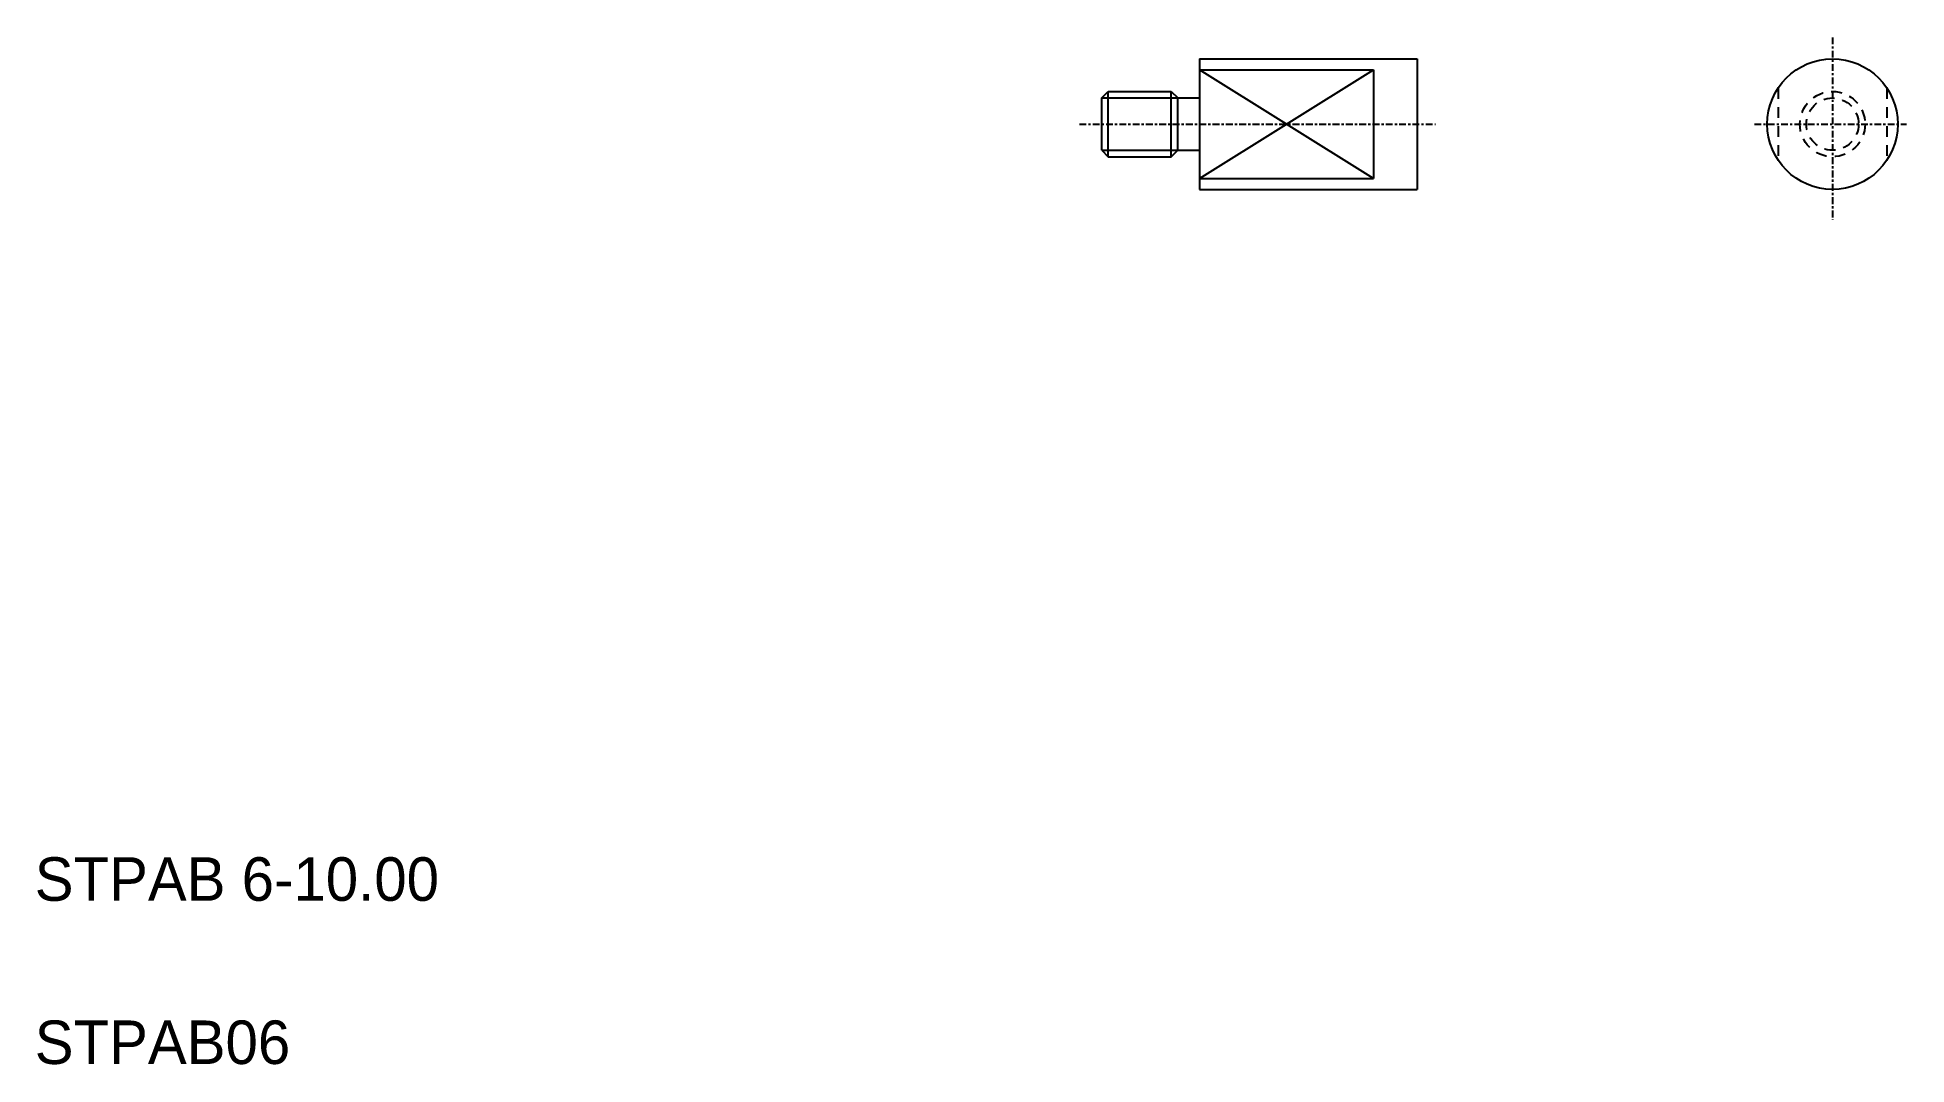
# Model space of a CAD drawing. Extents: x 5.1 to 91, y 5 to 52.2.
import ezdxf

# ---------------------------------------------------------------- set-up
doc = ezdxf.new("R2010")
doc.units = 0
doc.header["$LTSCALE"] = 0.25
doc.linetypes.add('CENTER', pattern=[2, 1.25, -0.25, 0.25, -0.25])
doc.linetypes.add('DASHED', pattern=[3.5, 2, -1.5])
doc.layers.get('0').update_dxf_attribs({"linetype": 'CONTINUOUS'})
doc.layers.add('CENTER', color=1, linetype='CENTER')

msp = doc.modelspace()

# ---------------------------------------------------------------- linework, layer by layer
for p, q in [((58.54, 51.199), (68.54, 51.199)), ((58.54, 51.199), (58.54, 45.199)), ((58.54, 50.699), (66.54, 50.699)), ((66.54, 50.699), (66.54, 45.699)), ((68.54, 51.199), (68.54, 45.199)), ((54.04, 49.399), (54.34, 49.699)), ((54.04, 46.999), (54.04, 49.399)), ((54.34, 49.699), (57.24, 49.699)), ((57.24, 49.699), (57.54, 49.399)), ((57.54, 46.999), (57.54, 49.399)), ((57.54, 49.399), (58.54, 49.399)), ((57.54, 48.199), (57.54, 48.199)), ((57.54, 47.599), (57.54, 47.599)), ((54.04, 46.999), (54.34, 46.699)), ((54.34, 46.699), (57.24, 46.699)), ((57.24, 46.699), (57.54, 46.999)), ((57.54, 46.999), (58.54, 46.999)), ((58.54, 45.699), (66.54, 45.699)), ((58.54, 45.199), (68.54, 45.199))]:
    msp.add_line(p, q)
at = {"color": 3}
for p, q in [((66.54, 45.699), (58.54, 50.699)), ((58.54, 45.699), (66.54, 50.699)), ((54.04, 49.399), (57.54, 49.399)), ((54.04, 46.999), (57.54, 46.999))]:
    msp.add_line(p, q, dxfattribs=at)
at = {"color": 3, "linetype": 'DASHED'}
for p, q in [((85.13, 49.858), (85.13, 46.541)), ((90.13, 49.858), (90.13, 46.541))]:
    msp.add_line(p, q, dxfattribs=at)
at = {"color": 7}
for p, q in [((54.34, 46.699), (54.34, 49.699)), ((57.24, 46.699), (57.24, 49.699))]:
    msp.add_line(p, q, dxfattribs=at)
msp.add_circle((87.63, 48.199), 3)
at = {"color": 3, "linetype": 'DASHED'}
for radius in [1.5, 1.2]:
    msp.add_circle((87.63, 48.199), radius, dxfattribs=at)
at = {"layer": 'CENTER', "color": 1, "linetype": 'CENTER'}
for p, q in [((87.63, 52.184), (87.63, 43.804)), ((53.014, 48.199), (69.39, 48.199)), ((84.041, 48.199), (91.037, 48.199))]:
    msp.add_line(p, q, dxfattribs=at)

# ---------------------------------------------------------------- texts
for s, p in [('STPAB 6-10.00', (5, 12.5)), ('STPAB06', (5, 5))]:
    msp.add_text(s, height=2).set_placement(p)

doc.saveas('drawing.dxf')
